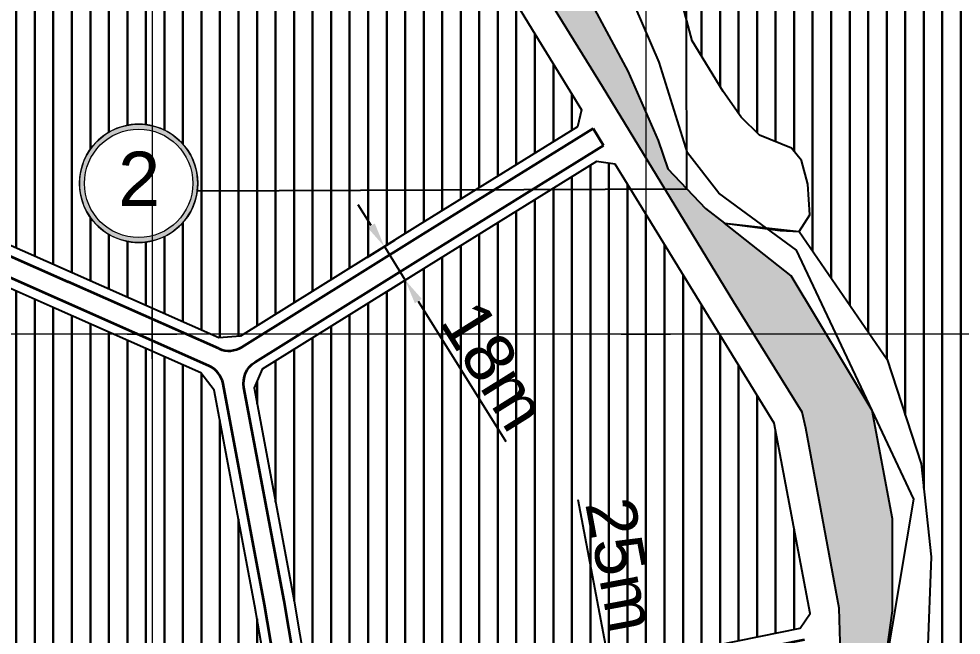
# Model space of a CAD drawing. Header units: millimetres. Extents: x 546597 to 607848, y 1180644 to 1193180.
# Drawn here: x 603946 to 604327.6, y 1186878.1 to 1187127.7 of the extents above; entities that cross this region are included whole.
import ezdxf

# ---------------------------------------------------------------- set-up
doc = ezdxf.new("R2010")
doc.units = ezdxf.units.MM
doc.header["$MEASUREMENT"] = 0
doc.layers.get('0').update_dxf_attribs({"linetype": 'CONTINUOUS', "lineweight": 20})
doc.layers.get('DEFPOINTS').update_dxf_attribs({"linetype": 'CONTINUOUS', "lineweight": 20})
for name, color, linetype, lineweight in [('A-DUONG', 1, 'CONTINUOUS', 35), ('A-LE', 4, 'CONTINUOUS', 25), ('DIM GIAO THONG', 3, 'CONTINUOUS', 15), ('GHICHU', 7, 'CONTINUOUS', 20), ('hatch Dan cu XDM', 50, 'CONTINUOUS', 30), ('toa do', 2, 'CONTINUOUS', 13)]:
    doc.layers.add(name, color=color, linetype=linetype, lineweight=lineweight)
for name, color, linetype in [('hatch CX cach ly', 70, 'CONTINUOUS'), ('SONG', 150, 'CONTINUOUS'), ('VTCT', 7, 'CONTINUOUS')]:
    doc.layers.add(name, color=color, linetype=linetype)
doc.layers.add('hide - RANHKHU', color=6, linetype='CONTINUOUS', plot=False)
doc.styles.add('VHEL-B', font='VHELVEB.TTF')
doc.dimstyles.new('S1', dxfattribs={"dimtxt": 20, "dimasz": 10, "dimexe": 5, "dimexo": 0.625, "dimgap": 2, "dimtad": 1, "dimdec": 0, "dimtxsty": 'VHEL-B', "dimcen": 2.5, "dimclrd": 256, "dimclre": 256, "dimadec": 0, "dimazin": 0, "dimtfac": 1, "dimtdec": 0, "dimtmove": 0, "dimatfit": 3, "dimfxl": 1, "dimarcsym": 0})

# ---------------------------------------------------------------- blocks, each defined once
blk = doc.blocks.new('A$C7A260186')
blk.add_wipeout([(1.3, 11.07), (2.85, 10.72), (4.04, 10.29), (5.34, 9.62), (6.68, 8.68), (7.72, 7.7), (8.76, 6.4), (9.77, 4.57), (10.47, 2.31), (10.66, 0.85), (10.63, -0.83), (10.33, -2.55), (9.27, -5.18), (8.3, -6.62), (6.67, -8.28), (4.98, -9.42), (3.28, -10.17), (1.71, -10.59), (-0.23, -10.77), (-2.28, -10.59), (-4.33, -10.01), (-6.04, -9.15), (-7.31, -8.25), (-8.54, -7.04), (-9.56, -5.7), (-10.47, -3.94), (-10.94, -2.48), (-11.2, -1.12), (-11.27, 0.55), (-11.11, 2.1), (-10.56, 4.12), (-9.99, 5.37), (-9.15, 6.71), (-8.35, 7.67), (-7.5, 8.49), (-6.12, 9.51), (-5.11, 10.07), (-3.86, 10.59), (-2.67, 10.92), (-1.41, 11.13), (-0.04, 11.18), (0.51, 11.15)])
blk.add_wipeout([(-0.3, 12.18), (-1.05, 12.16), (-1.8, 12.09), (-2.55, 11.97), (-3.28, 11.81), (-4, 11.6), (-4.71, 11.34), (-5.4, 11.04), (-6.07, 10.7), (-6.72, 10.32), (-7.34, 9.9), (-7.94, 9.43), (-8.5, 8.94), (-9.03, 8.4), (-9.53, 7.84), (-9.99, 7.25), (-10.41, 6.62), (-10.8, 5.98), (-11.14, 5.31), (-11.44, 4.61), (-11.69, 3.91), (-11.9, 3.18), (-12.07, 2.45), (-12.18, 1.71), (-12.26, 0.96), (-12.28, 0.2), (-12.26, -0.55), (-12.18, -1.3), (-12.07, -2.04), (-11.9, -2.77), (-11.69, -3.5), (-11.44, -4.2), (-11.14, -4.9), (-10.8, -5.57), (-10.41, -6.21), (-9.99, -6.84), (-9.53, -7.43), (-9.03, -7.99), (-8.5, -8.53), (-7.94, -9.02), (-7.34, -9.49), (-6.72, -9.91), (-6.07, -10.29), (-5.4, -10.63), (-4.71, -10.93), (-4, -11.19), (-3.28, -11.4), (-2.55, -11.56), (-1.8, -11.68), (-1.05, -11.75), (-0.3, -11.77), (0.45, -11.75), (1.2, -11.68), (1.94, -11.56), (2.68, -11.4), (3.4, -11.19), (4.11, -10.93), (4.8, -10.63), (5.47, -10.29), (6.12, -9.91), (6.74, -9.49), (7.33, -9.02), (7.9, -8.53), (8.43, -7.99), (8.93, -7.43), (9.39, -6.84), (9.81, -6.21), (10.2, -5.57), (10.54, -4.9), (10.84, -4.2), (11.09, -3.5), (11.3, -2.77), (11.47, -2.04), (11.58, -1.3), (11.65, -0.55), (11.68, 0.2), (11.65, 0.96), (11.58, 1.71), (11.47, 2.45), (11.3, 3.18), (11.09, 3.91), (10.84, 4.61), (10.54, 5.31), (10.2, 5.98), (9.81, 6.62), (9.39, 7.25), (8.93, 7.84), (8.43, 8.4), (7.9, 8.94), (7.33, 9.43), (6.74, 9.9), (6.12, 10.32), (5.47, 10.7), (4.8, 11.04), (4.11, 11.34), (3.4, 11.6), (2.68, 11.81), (1.94, 11.97), (1.2, 12.09), (0.45, 12.16)])
h = blk.add_hatch(color=256)
edge = h.paths.add_edge_path()
edge.add_arc((-0.3, 0.2), 11.98, 0, 360)
edge = h.paths.add_edge_path(flags=16)
edge.add_arc((-0.3, 0.2), 10.98, 0, 360)
blk.add_lwpolyline([(-0.3, 12.18), (-1.05, 12.16), (-1.8, 12.09), (-2.55, 11.97), (-3.28, 11.81), (-4, 11.6), (-4.71, 11.34), (-5.4, 11.04), (-6.07, 10.7), (-6.72, 10.32), (-7.34, 9.9), (-7.94, 9.43), (-8.5, 8.94), (-9.03, 8.4), (-9.53, 7.84), (-9.99, 7.25), (-10.41, 6.62), (-10.8, 5.98), (-11.14, 5.31), (-11.44, 4.61), (-11.69, 3.91), (-11.9, 3.18), (-12.07, 2.45), (-12.18, 1.71), (-12.26, 0.96), (-12.28, 0.2), (-12.26, -0.55), (-12.18, -1.3), (-12.07, -2.04), (-11.9, -2.77), (-11.69, -3.5), (-11.44, -4.2), (-11.14, -4.9), (-10.8, -5.57), (-10.41, -6.21), (-9.99, -6.84), (-9.53, -7.43), (-9.03, -7.99), (-8.5, -8.53), (-7.94, -9.02), (-7.34, -9.49), (-6.72, -9.91), (-6.07, -10.29), (-5.4, -10.63), (-4.71, -10.93), (-4, -11.19), (-3.28, -11.4), (-2.55, -11.56), (-1.8, -11.68), (-1.05, -11.75), (-0.3, -11.77), (0.45, -11.75), (1.2, -11.68), (1.94, -11.56), (2.68, -11.4), (3.4, -11.19), (4.11, -10.93), (4.8, -10.63), (5.47, -10.29), (6.12, -9.91), (6.74, -9.49), (7.33, -9.02), (7.9, -8.53), (8.43, -7.99), (8.93, -7.43), (9.39, -6.84), (9.81, -6.21), (10.2, -5.57), (10.54, -4.9), (10.84, -4.2), (11.09, -3.5), (11.3, -2.77), (11.47, -2.04), (11.58, -1.3), (11.65, -0.55), (11.68, 0.2), (11.65, 0.96), (11.58, 1.71), (11.47, 2.45), (11.3, 3.18), (11.09, 3.91), (10.84, 4.61), (10.54, 5.31), (10.2, 5.98), (9.81, 6.62), (9.39, 7.25), (8.93, 7.84), (8.43, 8.4), (7.9, 8.94), (7.33, 9.43), (6.74, 9.9), (6.12, 10.32), (5.47, 10.7), (4.8, 11.04), (4.11, 11.34), (3.4, 11.6), (2.68, 11.81), (1.94, 11.97), (1.2, 12.09), (0.45, 12.16)], close=True)
for radius in [11.98, 10.98]:
    blk.add_circle((-0.3, 0.2), radius)
at = {"style": 'VHEL-B'}
blk.add_attdef('A', (-5.46, -4.4), '', height=11, dxfattribs=at)
blk = doc.blocks.new('*D16')
at = {"layer": 'DEFPOINTS', "color": 0, "transparency": 16777216}
for p in [(604185.22, 1186865.81), (604168.98, 1186862.75), (604173.6, 1186838.18)]:
    blk.add_point(p, dxfattribs=at)
at = {"layer": 'DIM GIAO THONG', "lineweight": -2, "transparency": 16777216}
for p, q in [((604185.22, 1186865.81), (604172.59, 1186932.89)), ((604169.59, 1186862.87), (604190.14, 1186866.74)), ((604188, 1186851.07), (604187.07, 1186855.98)), ((604174.22, 1186838.3), (604194.76, 1186842.17))]:
    blk.add_line(p, q, dxfattribs=at)
at = {"layer": 'DIM GIAO THONG', "transparency": 16777216}
for points in [[(604188.71, 1186856.29), (604185.43, 1186855.67), (604185.22, 1186865.81)], [(604189.64, 1186851.38), (604186.36, 1186850.76), (604189.85, 1186841.24)]]:
    blk.add_solid(points, dxfattribs=at)
at = {"layer": 'DIM GIAO THONG', "color": 0, "transparency": 16777216, "insert": (604190.05, 1186906.54), "char_height": 20, "attachment_point": 5, "rotation": 280.6644, "style": 'VHEL-B'}
blk.add_mtext('25m', dxfattribs=at)
blk = doc.blocks.new('*D221')
at = {"layer": 'DEFPOINTS', "color": 0, "transparency": 16777216}
for p in [(604086.55, 1187030.76), (604102.53, 1187021.86), (604095.02, 1187017.18)]:
    blk.add_point(p, dxfattribs=at)
at = {"layer": 'DIM GIAO THONG', "lineweight": -2, "transparency": 16777216}
for p, q in [((604088.77, 1187043.93), (604083.48, 1187052.41)), ((604087.08, 1187031.09), (604098.31, 1187038.09)), ((604094.06, 1187035.44), (604102.53, 1187021.86)), ((604095.55, 1187017.51), (604106.77, 1187024.51)), ((604107.82, 1187013.38), (604143.29, 1186956.49))]:
    blk.add_line(p, q, dxfattribs=at)
at = {"layer": 'DIM GIAO THONG', "transparency": 16777216}
for points in [[(604090.19, 1187044.81), (604087.36, 1187043.04), (604094.06, 1187035.44)], [(604109.23, 1187014.26), (604106.41, 1187012.5), (604102.53, 1187021.86)]]:
    blk.add_solid(points, dxfattribs=at)
at = {"layer": 'DIM GIAO THONG', "color": 0, "transparency": 16777216, "insert": (604138.62, 1186987.19), "char_height": 20, "attachment_point": 5, "rotation": 301.9459, "style": 'VHEL-B'}
blk.add_mtext('18m', dxfattribs=at)
blk = doc.blocks.new('CROSS')
for p, q in [((0, -5), (0, 5)), ((-5, 0), (5, 0))]:
    blk.add_line(p, q)

msp = doc.modelspace()

# ---------------------------------------------------------------- hatches: boundary and pattern name
at = {"layer": 'hatch CX cach ly'}
h = msp.add_hatch(dxfattribs=at)
h.set_pattern_fill('M-SWAMP', color=256, scale=10, style=0)
h.set_pattern_definition([(0, (651998.474, 1186516.907), (5, 8.660254), [1.25, -8.75]), (90, (651999.0993, 1186516.907), (-5, 8.66025403), [0.625, -16.695508]), (90, (651999.2555, 1186516.907), (-5, 8.66025403), [0.5, -16.820508]), (90, (651998.943, 1186516.907), (-5, 8.66025403), [0.5, -16.820508]), (60, (651999.412, 1186516.907), (-5, 8.660254), [0.4, -9.6]), (120, (651998.787, 1186516.907), (-10, 4e-09), [0.4, -9.6])])
h.paths.add_polyline_path([(604245.11, 1186742.46), (604245.62, 1186743.13), (604211.05, 1186724.38), (604199.94, 1186708.16), (604162.47, 1186690.31), (604150.21, 1186689.99), (604143.36, 1186685.42), (604170.39, 1186687.85), (604203.94, 1186702.33), (604224.41, 1186721.19)])
h.paths.add_polyline_path([(604096.97, 1186674.8), (604095.05, 1186680.22), (604096.34, 1186684.72), (604143.36, 1186685.42), (604150.21, 1186689.99), (604096.13, 1186688.59), (604091.27, 1186683.46), (604091.52, 1186673.46), (604095.17, 1186670)])
h.paths.add_polyline_path([(604274.32, 1186787.66), (604284.43, 1186817.51), (604294.91, 1186851.95), (604299.89, 1186887.96), (604299.89, 1186925.17), (604291.55, 1186969.1), (604258.84, 1187023.66), (604231.84, 1187044.91), (604224.1, 1187050.85), (604208.87, 1187066.94), (604204.97, 1187078.4), (604192.62, 1187106.52), (604178.25, 1187133.42), (604170.11, 1187156.48), (604167.42, 1187160.95), (604163.24, 1187168.16), (604160.67, 1187174.1), (604147.64, 1187166.1), (604146.01, 1187159.23), (604182.39, 1187100.33), (604235.6, 1187012.98), (604263.3, 1186968.38), (604264.77, 1186961.85), (604278.24, 1186889.02), (604278.69, 1186875.2), (604271.28, 1186845.17), (604258.15, 1186805.49), (604229.69, 1186751.59), (604211.05, 1186724.38), (604246.14, 1186743.42)])
at = {"layer": 'hatch Dan cu XDM'}
h = msp.add_hatch(dxfattribs=at)
h.set_pattern_fill('ANSI31', color=256, scale=60, angle=45, style=0)
h.paths.add_polyline_path([(604008.42, 1187435), (604015.66, 1187457.15), (604012.4, 1187463.23), (603920.01, 1187488.76), (603856.33, 1187513.4), (603791.85, 1187537.24), (603786.45, 1187534.03), (603775.5, 1187457.95), (603773.83, 1187451.91, 0.02221), (603742.46, 1187273.74, 0.055508), (603739.96, 1187043.54), (603763.82, 1186895.26), (603772.2, 1186894.2), (603821.82, 1187007.95)])
h = msp.add_hatch(dxfattribs=at)
h.set_pattern_fill('ANSI31', color=53, scale=60, angle=45, style=0)
h.paths.add_polyline_path([(604433.07, 1187160.8, -0.414057), (604452.51, 1187181.33), (604670.85, 1187187.33), (604827.87, 1187191.64), (604832.73, 1187196.77), (604831.49, 1187242.3), (604827.34, 1187250.28), (604813.22, 1187260.77), (604784.64, 1187280.61), (604767.51, 1187292.85), (604750.21, 1187303.74), (604729.79, 1187314.82), (604709.52, 1187324.18), (604683.75, 1187333.22), (604655.07, 1187340.92), (604624.68, 1187345.6), (604591.25, 1187346.11), (604566.48, 1187342.57), (604535.38, 1187332.03), (604467.15, 1187292.98), (604456.95, 1187288.81), (604228.06, 1187215.53), (604203.78, 1187200.6), (604194.96, 1187198.11), (604189, 1187194.45), (604190.08, 1187191.44), (604194.03, 1187182.34), (604195.57, 1187172.49), (604204.01, 1187157.66), (604213.95, 1187136.6), (604218.71, 1187118.81), (604231.22, 1187098.27), (604238.58, 1187087.83), (604245.94, 1187080.62), (604258.89, 1187075.32), (604262.98, 1187070.26), (604265.5, 1187060.67), (604266.3, 1187048.27), (604262.02, 1187041.56), (604297.68, 1186989.75), (604311.44, 1186947.41), (604315.55, 1186909.8), (604314.04, 1186870.67), (604307.37, 1186836.59), (604296.12, 1186803.65), (604284.54, 1186777.03), (604279.12, 1186765.95), (604258.55, 1186734.1), (604246.22, 1186719.09), (604222.47, 1186697.97), (604200.53, 1186683.59), (604175.41, 1186674.54), (604146.04, 1186672.28), (604116.31, 1186671.29), (604091.54, 1186672.97), (604091.67, 1186667.8), (604096.8, 1186662.94), (604215.22, 1186666.14), (604378.5, 1186670.56), (604441.21, 1186672.27), (604446.08, 1186677.4)])
h = msp.add_hatch(dxfattribs=at)
h.set_pattern_fill('ANSI31', color=256, scale=60, angle=45, style=0)
h.paths.add_polyline_path([(604172.3, 1187084), (604173.93, 1187090.9), (604153.98, 1187123.36), (604134.48, 1187155.07), (604127.6, 1187156.71), (604087.43, 1187132.03), (604055.23, 1187145.59), (603951.41, 1187192.14), (603944.84, 1187189.6), (603890.23, 1187064.6), (603892.8, 1187057.99), (603967.63, 1187024.83), (604027.03, 1186998.52), (604035.84, 1186999.14), (604107.53, 1187043.84)])
h = msp.add_hatch(dxfattribs=at)
h.set_pattern_fill('ANSI31', color=256, scale=60, angle=45, style=0)
h.paths.add_polyline_path([(604251.92, 1186963.98), (604192.49, 1187060.68), (604187.49, 1187068.82), (604180.02, 1187069.96), (604115.98, 1187030.25), (604044.62, 1186985.76), (604041.3, 1186978.2), (604057.39, 1186892.64), (604064.88, 1186848.47), (604070.63, 1186844.46), (604220.59, 1186872.39), (604262.45, 1186880.97), (604266.43, 1186886.89)])
h = msp.add_hatch(dxfattribs=at)
h.set_pattern_fill('ANSI31', color=256, scale=60, angle=45, style=0)
h.paths.add_polyline_path([(604025.19, 1186977.33), (604019.69, 1186984.27), (603961.15, 1187010.2), (603886.39, 1187043.33), (603879.82, 1187040.78), (603858.47, 1186991.93), (603807.03, 1186874.01), (603809.58, 1186867.35), (603867.76, 1186840.73), (603908.98, 1186822.8), (603917.09, 1186820.02), (603930.82, 1186818.84), (603940.73, 1186820.06), (604040.5, 1186838.84), (604045.06, 1186839.7), (604049.14, 1186845.54), (604041.64, 1186889.82)])

# ---------------------------------------------------------------- linework, layer by layer
at = {"layer": 'A-DUONG'}
for p, q in [((604178.64, 1187083.23), (604109.64, 1187040.44)), ((604109.64, 1187040.44), (604036.41, 1186994.78)), ((604027.07, 1186994.12), (603966.01, 1187021.17)), ((604023, 1186987.18), (603962.77, 1187013.85)), ((604045.58, 1186890.53), (604028.78, 1186979.88)), ((604053.1, 1186846.12), (604045.58, 1186890.53))]:
    msp.add_line(p, q, dxfattribs=at)
at = {"layer": 'A-DUONG', "flags": 128}
for points in [[(604056.83, 1187149.26), (603951.75, 1187196.37, 0.417014), (603935.84, 1187190.23), (603883.63, 1187070.74, 0.412669), (603889.77, 1187054.96), (603966.01, 1187021.17)], [(604264.25, 1186876.24), (604221.55, 1186867.48), (604072.61, 1186839.74, -0.419002), (604060.92, 1186847.9), (604053.46, 1186891.93), (604037.21, 1186978.34, -0.309092), (604041.74, 1186988.67), (604113.86, 1187033.65), (604182.83, 1187076.41)], [(603962.77, 1187013.85), (603886.68, 1187047.58, 0.41576), (603870.82, 1187041.41), (603850.69, 1186995.34), (603800.02, 1186879.19, 0.40902), (603806.03, 1186863.48), (603865.72, 1186836.17)]]:
    msp.add_lwpolyline(points, format="xyb", dxfattribs=at)
msp.add_lwpolyline([(604178.64, 1187083.23), (604182.83, 1187076.41)], dxfattribs=at)
at = {"layer": 'A-DUONG'}
for centre, start, end in [((604031.12, 1187003.26), 246.1101, 301.9459), ((604018.95, 1186978.03), 10.6498, 66.1101)]:
    msp.add_arc(centre, 10, start, end, dxfattribs=at)
at = {"layer": 'A-LE'}
for p, q in [((604134.48, 1187155.07), (604153.98, 1187123.36)), ((604153.98, 1187123.36), (604173.93, 1187090.9)), ((604173.93, 1187090.9), (604172.3, 1187084)), ((604172.3, 1187084), (604107.53, 1187043.84)), ((603967.63, 1187024.83), (603892.8, 1187057.99)), ((603961.15, 1187010.2), (603886.39, 1187043.33)), ((604107.53, 1187043.84), (604035.84, 1186999.14)), ((604027.03, 1186998.52), (603967.63, 1187024.83)), ((604019.69, 1186984.27), (603961.15, 1187010.2)), ((604035.84, 1186999.14), (604027.03, 1186998.52)), ((604025.19, 1186977.33), (604019.69, 1186984.27)), ((604041.64, 1186889.82), (604025.19, 1186977.33)), ((604049.14, 1186845.54), (604041.64, 1186889.82))]:
    msp.add_line(p, q, dxfattribs=at)
msp.add_lwpolyline([(604378.5, 1186670.56), (604215.22, 1186666.14), (604096.8, 1186662.94), (604091.67, 1186667.8), (604091.27, 1186683.46), (604096.13, 1186688.59), (604162.47, 1186690.31), (604199.94, 1186708.16), (604229.69, 1186751.59), (604258.15, 1186805.49), (604271.28, 1186845.17), (604278.69, 1186875.2), (604278.24, 1186889.02), (604264.77, 1186961.85), (604263.3, 1186968.38), (604235.6, 1187012.98), (604182.39, 1187100.33), (604144.7, 1187161.35), (604146.33, 1187168.23), (604194.96, 1187198.11), (604203.78, 1187200.6), (604228.06, 1187215.53), (604456.95, 1187288.81)], dxfattribs=at)
msp.add_lwpolyline([(604187.49, 1187068.82), (604180.02, 1187069.96), (604115.98, 1187030.25), (604044.62, 1186985.76), (604041.3, 1186978.2), (604057.39, 1186892.64), (604064.88, 1186848.47), (604070.63, 1186844.46), (604220.59, 1186872.39), (604262.45, 1186880.97), (604266.43, 1186886.89), (604251.92, 1186963.98), (604192.49, 1187060.68), (604187.49, 1187068.82)], close=True, dxfattribs=at)
at = {"layer": 'hide - RANHKHU'}
msp.add_lwpolyline([(604293.02, 1186840.57), (604299.89, 1186881.75), (604308.46, 1186933.18), (604291.55, 1186969.1), (604279.16, 1186995.4), (604260.98, 1187033.99), (604238.73, 1187050.3), (604229.47, 1187057.08), (604216.78, 1187073.37), (604205.37, 1187110.16), (604195.69, 1187132.69), (604185.76, 1187155.1), (604175.82, 1187177.52), (604165.37, 1187199.7), (604158.23, 1187222.85), (604155.01, 1187247.15), (604161.76, 1187270.28), (604178.44, 1187287.51), (604197.3, 1187303.18), (604219.87, 1187312.34), (604242.95, 1187320.6)], dxfattribs=at)
msp.add_lwpolyline([(604293.02, 1186840.57), (604299.89, 1186881.75), (604308.46, 1186933.18), (604291.55, 1186969.1), (604279.16, 1186995.4), (604260.98, 1187033.99), (604238.73, 1187050.3), (604229.47, 1187057.08), (604216.78, 1187073.37), (604205.37, 1187110.16), (604195.69, 1187132.69), (604185.76, 1187155.1), (604175.82, 1187177.52), (604165.37, 1187199.7), (604158.23, 1187222.85), (604155.01, 1187247.15), (604161.76, 1187270.28), (604178.44, 1187287.51), (604197.3, 1187303.18), (604219.87, 1187312.34), (604242.95, 1187320.6)], dxfattribs=at)
at = {"layer": 'SONG', "elevation": 0}
msp.add_lwpolyline([(604178.25, 1187133.42), (604192.62, 1187106.52), (604204.97, 1187078.4), (604208.87, 1187066.94), (604208.87, 1187066.94), (604224.1, 1187050.85), (604231.84, 1187044.91), (604254.39, 1187042.02), (604262.02, 1187041.56), (604266.3, 1187048.27), (604265.5, 1187060.67), (604262.98, 1187070.26), (604258.89, 1187075.32), (604245.94, 1187080.62), (604238.58, 1187087.83), (604231.22, 1187098.27), (604218.71, 1187118.81), (604213.95, 1187136.6)], dxfattribs=at)
at = {"layer": 'SONG'}
msp.add_lwpolyline([(604294.91, 1186851.95), (604299.89, 1186887.96), (604299.89, 1186925.17), (604291.55, 1186969.1), (604258.84, 1187023.66), (604231.84, 1187044.91), (604262.02, 1187041.56), (604297.68, 1186989.75), (604311.44, 1186947.41), (604315.55, 1186909.8), (604314.04, 1186870.67)], dxfattribs=at)
at = {"layer": 'toa do', "color": 250}
msp.add_line((604199.97, 1188405.4), (604199.97, 1184246.54), dxfattribs=at)
at = {"layer": 'toa do', "color": 252}
msp.add_line((607842.61, 1187000), (596844.85, 1187000), dxfattribs=at)

# ---------------------------------------------------------------- block references
at = {"layer": 'toa do', "xscale": 2, "yscale": 2, "zscale": 2}
for p in [(603999.97, 1187000), (603999.97, 1187000), (604199.97, 1187000), (604199.97, 1187000)]:
    msp.add_blockref('CROSS', p, dxfattribs=at)

# ---------------------------------------------------------------- dimensions: what is measured, and where the dimension line sits
at = {"layer": 'DIM GIAO THONG'}
dim = msp.add_aligned_dim(p1=(604086.55, 1187030.76), p2=(604095.02, 1187017.18), distance=8.85, text='18m', dimstyle='S1', override={"dimpost": 'm'}, dxfattribs=at)
dim.commit()
dim.dimension.update_dxf_attribs({"geometry": '*D221', "text_midpoint": (604138.62, 1186987.19)})
dim = msp.add_aligned_dim(p1=(604173.6, 1186838.18), p2=(604168.98, 1186862.75), distance=-16.53, dimstyle='S1', override={"dimpost": 'm'}, dxfattribs=at)
dim.commit()
dim.dimension.update_dxf_attribs({"geometry": '*D16', "text_midpoint": (604190.05, 1186906.54)})

# ---------------------------------------------------------------- next in the draw order: block references
at = {"layer": 'GHICHU', "ltscale": 5}
ref = msp.add_blockref('A$C7A260186', (603995.16, 1187060.67), dxfattribs=dict(at, xscale=2, yscale=2, zscale=2))
ref.add_attrib('A', '2', (603986.22, 1187051.88), dxfattribs={"height": 22, "style": 'VHEL-B'})

# ---------------------------------------------------------------- next in the draw order: linework, layer by layer
at = {"layer": 'toa do', "color": 252}
msp.add_line((603999.97, 1188405.4), (603999.97, 1184245.93), dxfattribs=at)
at = {"layer": 'VTCT'}
msp.add_lwpolyline([(604018.33, 1187058.08), (604216.49, 1187058.9), (604215.75, 1187441.37)], dxfattribs=at)

doc.saveas('drawing.dxf')
